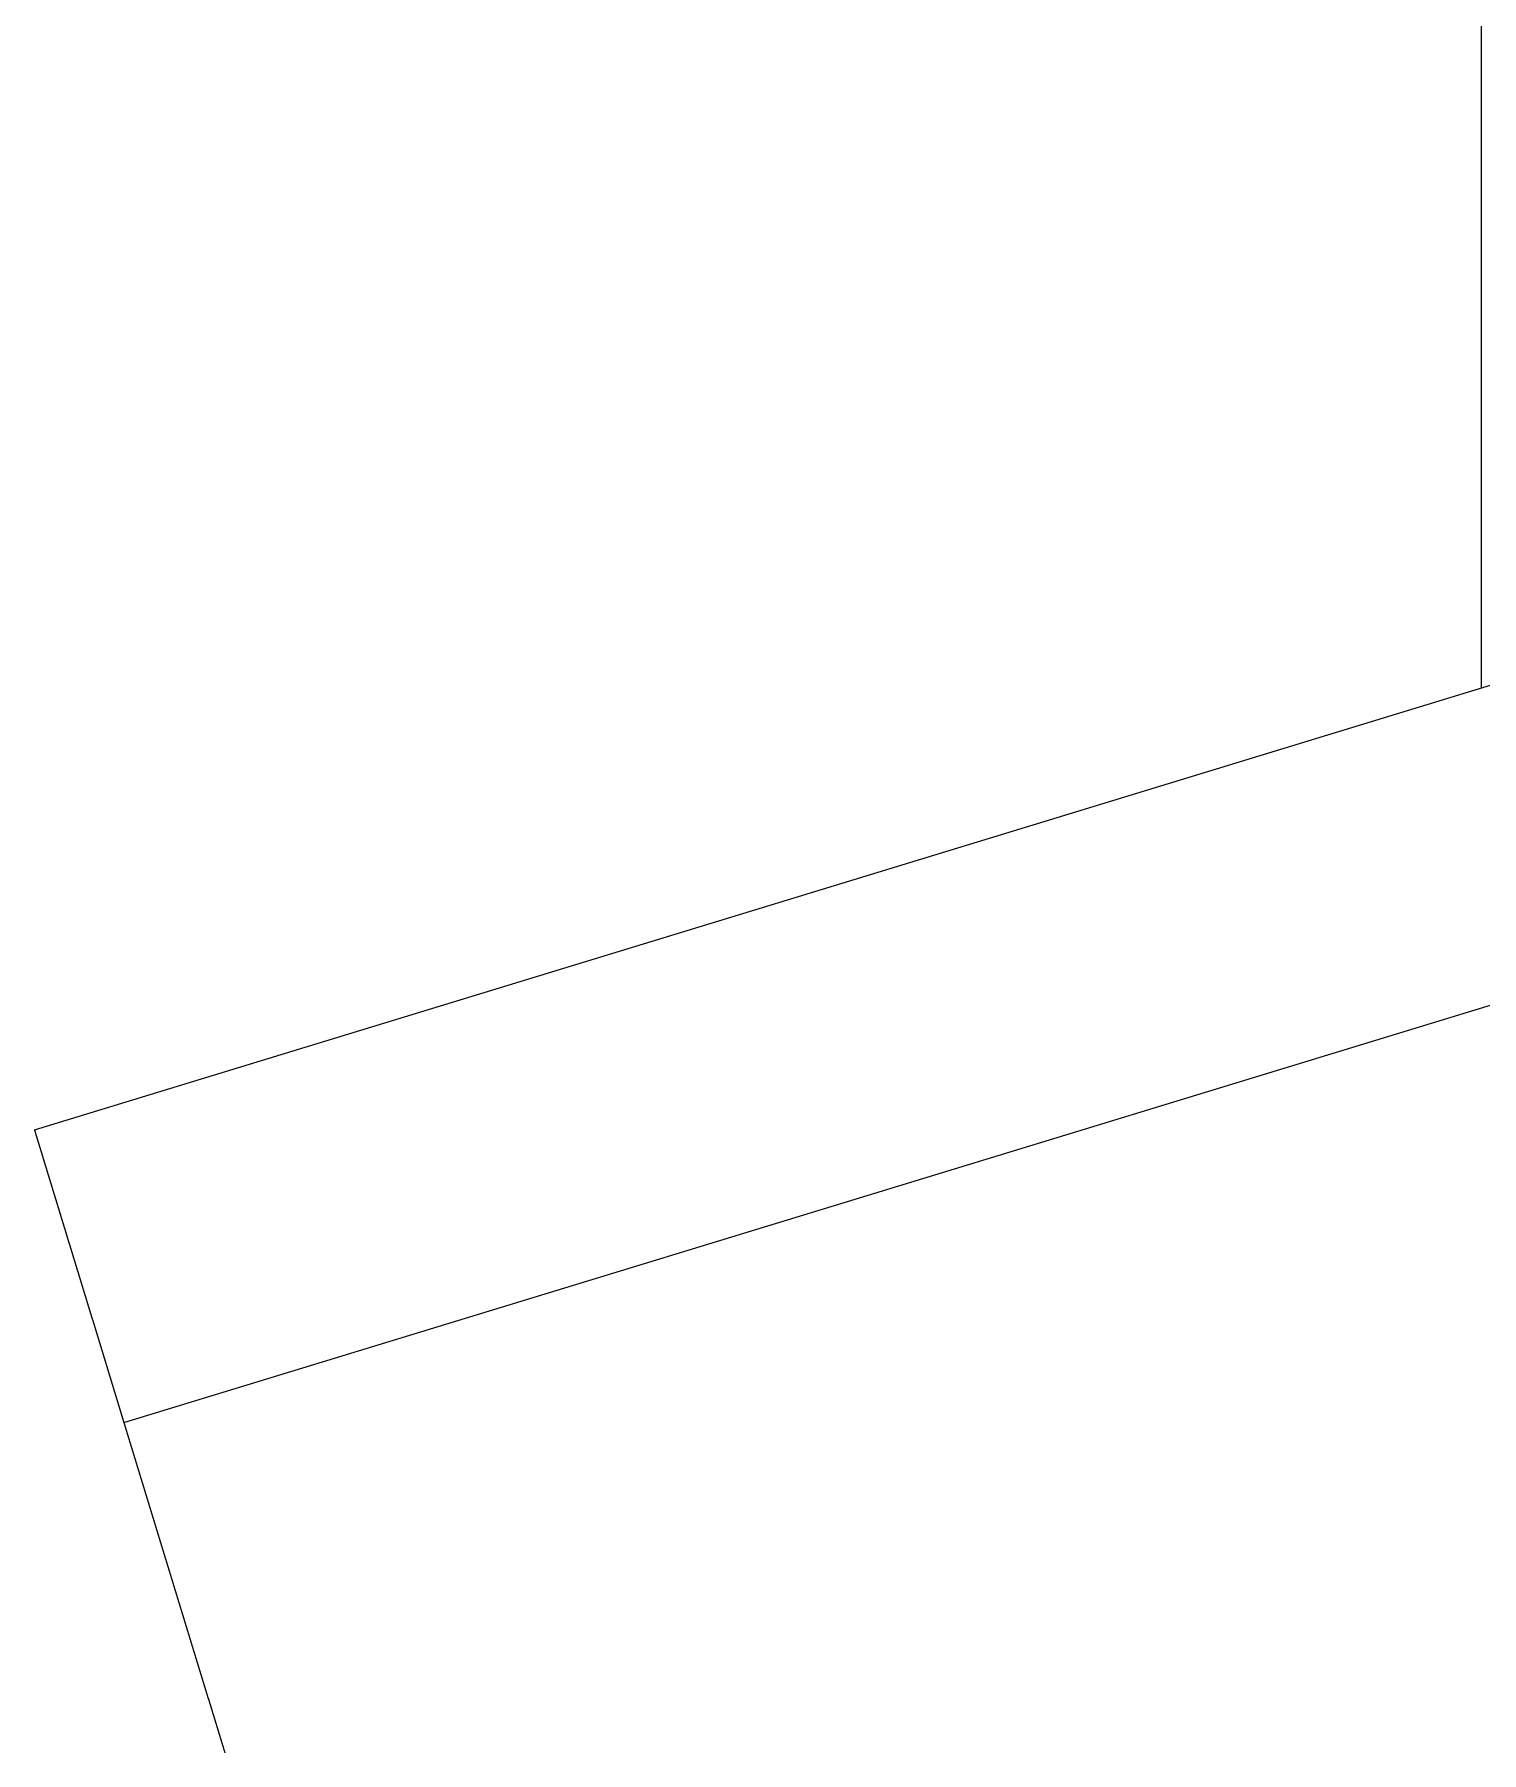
# Model space of a CAD drawing. Extents: x -31682 to -12847, y -2484 to 19259.
# Drawn here: x -21377 to -20648, y 1536 to 2402 of the extents above; entities that cross this region are included whole.
import ezdxf

# ---------------------------------------------------------------- set-up
doc = ezdxf.new("R2010")
doc.units = 0
doc.header["$LTSCALE"] = 5
doc.header["$MEASUREMENT"] = 0
doc.layers.add('ArqElet', color=11, linetype='CONTINUOUS', lineweight=5)
doc.layers.add('Mobiliário', color=151, linetype='CONTINUOUS', lineweight=9, plot=False)

msp = doc.modelspace()

# ---------------------------------------------------------------- linework, layer by layer
at = {"layer": 'ArqElet'}
for p, q in [((-20648.27, 2072.91), (-20648.27, 2917.91)), ((-20648.27, 2072.91), (-20648.27, 2917.91)), ((-21377.1, 1850.2), (-20599.41, 2087.85)), ((-21332.02, 1702.68), (-20554.33, 1940.32)), ((-21347.88, 1754.56), (-21332.02, 1702.68)), ((-21332.02, 1702.68), (-21289.55, 1563.67))]:
    msp.add_line(p, q, dxfattribs=at)
msp.add_lwpolyline([(-21377.1, 1850.2), (-21377.1, 1850.19), (-21377.1, 1850.18), (-21377.09, 1850.17), (-21377.09, 1850.17), (-21377.09, 1850.16), (-21377.09, 1850.15), (-21377.08, 1850.14), (-21377.08, 1850.13), (-21377.08, 1850.12), (-21377.08, 1850.12), (-21377.07, 1850.11), (-21377.07, 1850.1), (-21377.07, 1850.09), (-21377.07, 1850.08), (-21377.06, 1850.07), (-21377.06, 1850.06), (-21377.06, 1850.06), (-21377.05, 1850.05), (-21377.05, 1850.04), (-21377.05, 1850.03), (-21377.05, 1850.02), (-21377.04, 1850.01), (-21377.04, 1850.01), (-21377.04, 1850), (-21377.04, 1849.99), (-21377.03, 1849.98), (-21377.03, 1849.97), (-21377.03, 1849.96), (-21377.03, 1849.96), (-21377.02, 1849.95), (-21377.02, 1849.94), (-21377.02, 1849.93), (-21377.02, 1849.92), (-21377.01, 1849.91), (-21377.01, 1849.9), (-21377.01, 1849.9), (-21377.01, 1849.89), (-21377, 1849.88), (-21377, 1849.87), (-21377, 1849.86), (-21377, 1849.85), (-21376.99, 1849.85), (-21376.99, 1849.84), (-21376.99, 1849.83), (-21376.99, 1849.82), (-21376.98, 1849.81), (-21376.98, 1849.8), (-21376.98, 1849.8), (-21376.98, 1849.79), (-21376.97, 1849.78), (-21376.97, 1849.77), (-21376.97, 1849.76), (-21376.96, 1849.75), (-21376.96, 1849.75), (-21376.96, 1849.74), (-21376.96, 1849.73), (-21376.95, 1849.72), (-21376.95, 1849.71), (-21376.95, 1849.7), (-21376.95, 1849.69), (-21376.94, 1849.69), (-21376.94, 1849.68), (-21376.94, 1849.67), (-21376.94, 1849.66), (-21376.93, 1849.65), (-21376.93, 1849.64), (-21376.93, 1849.64), (-21376.93, 1849.63), (-21376.92, 1849.62), (-21376.92, 1849.61), (-21376.92, 1849.6), (-21376.91, 1849.59), (-21376.91, 1849.56), (-21376.9, 1849.54), (-21376.89, 1849.51), (-21376.88, 1849.48), (-21376.88, 1849.46), (-21376.87, 1849.43), (-21376.86, 1849.41), (-21376.85, 1849.38), (-21376.84, 1849.36), (-21376.84, 1849.33), (-21376.83, 1849.31), (-21376.82, 1849.28), (-21376.81, 1849.26), (-21376.81, 1849.23), (-21376.8, 1849.21), (-21376.79, 1849.18), (-21376.78, 1849.16), (-21376.78, 1849.13), (-21376.77, 1849.11), (-21376.76, 1849.08), (-21376.75, 1849.06), (-21376.74, 1849.03), (-21376.74, 1849.01), (-21376.73, 1848.98), (-21376.72, 1848.96), (-21376.71, 1848.93), (-21376.71, 1848.91), (-21376.7, 1848.88), (-21376.69, 1848.86), (-21376.68, 1848.83), (-21376.68, 1848.81), (-21376.67, 1848.78), (-21376.66, 1848.76), (-21376.65, 1848.73), (-21376.64, 1848.71), (-21376.64, 1848.68), (-21376.63, 1848.66), (-21376.62, 1848.63), (-21376.61, 1848.61), (-21376.61, 1848.58), (-21376.6, 1848.56), (-21376.59, 1848.53), (-21376.58, 1848.5), (-21376.58, 1848.48), (-21376.57, 1848.45), (-21376.56, 1848.43), (-21376.55, 1848.4), (-21376.55, 1848.38), (-21376.54, 1848.35), (-21376.53, 1848.33), (-21376.52, 1848.3), (-21376.51, 1848.28), (-21376.51, 1848.25), (-21376.5, 1848.23), (-21376.49, 1848.2), (-21376.48, 1848.18), (-21376.48, 1848.15), (-21376.47, 1848.13), (-21376.46, 1848.1), (-21376.45, 1848.08), (-21376.45, 1848.05), (-21376.44, 1848.03), (-21376.43, 1848), (-21376.42, 1847.98), (-21376.41, 1847.95), (-21376.41, 1847.93), (-21376.4, 1847.9), (-21376.39, 1847.88), (-21376.38, 1847.85), (-21376.38, 1847.83), (-21376.37, 1847.8), (-21376.36, 1847.76), (-21376.34, 1847.72), (-21376.33, 1847.68), (-21376.32, 1847.64), (-21376.31, 1847.59), (-21376.29, 1847.55), (-21376.28, 1847.51), (-21376.27, 1847.47), (-21376.25, 1847.43), (-21376.24, 1847.39), (-21376.23, 1847.34), (-21376.22, 1847.3), (-21376.2, 1847.26), (-21376.19, 1847.22), (-21376.18, 1847.18), (-21376.17, 1847.14), (-21376.15, 1847.1), (-21376.14, 1847.05), (-21376.13, 1847.01), (-21376.11, 1846.97), (-21376.1, 1846.93), (-21376.09, 1846.89), (-21376.08, 1846.85), (-21376.06, 1846.8), (-21376.05, 1846.76), (-21376.04, 1846.72), (-21376.03, 1846.68), (-21376.01, 1846.64), (-21376, 1846.6), (-21375.99, 1846.56), (-21375.98, 1846.51), (-21375.96, 1846.47), (-21375.95, 1846.43), (-21375.94, 1846.39), (-21375.92, 1846.35), (-21375.91, 1846.31), (-21375.9, 1846.27), (-21375.89, 1846.22), (-21375.87, 1846.18), (-21375.86, 1846.14), (-21375.85, 1846.1), (-21375.84, 1846.06), (-21375.82, 1846.02), (-21375.81, 1845.97), (-21375.8, 1845.93), (-21375.78, 1845.89), (-21375.77, 1845.85), (-21375.76, 1845.81), (-21375.75, 1845.77), (-21375.73, 1845.73), (-21375.72, 1845.68), (-21375.71, 1845.64), (-21375.7, 1845.6), (-21375.68, 1845.56), (-21375.67, 1845.52), (-21375.66, 1845.48), (-21375.65, 1845.43), (-21375.63, 1845.39), (-21375.62, 1845.35), (-21375.61, 1845.31), (-21375.59, 1845.27), (-21375.58, 1845.23), (-21375.57, 1845.19), (-21375.56, 1845.14), (-21375.54, 1845.1), (-21375.53, 1845.06), (-21375.52, 1845.02), (-21375.51, 1844.98), (-21375.49, 1844.94), (-21375.48, 1844.89), (-21375.47, 1844.85), (-21375.45, 1844.8), (-21375.43, 1844.75), (-21375.42, 1844.69), (-21375.4, 1844.63), (-21375.38, 1844.57), (-21375.36, 1844.52), (-21375.35, 1844.46), (-21375.33, 1844.4), (-21375.31, 1844.34), (-21375.29, 1844.29), (-21375.28, 1844.23), (-21375.26, 1844.17), (-21375.24, 1844.12), (-21375.22, 1844.06), (-21375.21, 1844), (-21375.19, 1843.94), (-21375.17, 1843.89), (-21375.15, 1843.83), (-21375.14, 1843.77), (-21375.12, 1843.71), (-21375.1, 1843.66), (-21375.08, 1843.6), (-21375.07, 1843.54), (-21375.05, 1843.48), (-21375.03, 1843.43), (-21375.01, 1843.37), (-21375, 1843.31), (-21374.98, 1843.25), (-21374.96, 1843.2), (-21374.94, 1843.14), (-21374.93, 1843.08), (-21374.91, 1843.02), (-21374.89, 1842.97), (-21374.87, 1842.91), (-21374.86, 1842.85), (-21374.84, 1842.79), (-21374.82, 1842.74), (-21374.8, 1842.68), (-21374.79, 1842.62), (-21374.77, 1842.57), (-21374.75, 1842.51), (-21374.73, 1842.45), (-21374.72, 1842.39), (-21374.7, 1842.34), (-21374.68, 1842.28), (-21374.66, 1842.22), (-21374.65, 1842.16), (-21374.63, 1842.11), (-21374.61, 1842.05), (-21374.59, 1841.99), (-21374.58, 1841.93), (-21374.56, 1841.88), (-21374.54, 1841.82), (-21374.52, 1841.76), (-21374.51, 1841.7), (-21374.49, 1841.65), (-21374.47, 1841.59), (-21374.45, 1841.53), (-21374.44, 1841.47), (-21374.42, 1841.42), (-21374.4, 1841.36), (-21374.38, 1841.3), (-21374.36, 1841.24), (-21374.35, 1841.19), (-21374.33, 1841.13), (-21374.31, 1841.07), (-21374.29, 1841.02), (-21374.28, 1840.96), (-21374.26, 1840.9), (-21374.24, 1840.84), (-21374.22, 1840.79), (-21374.21, 1840.73), (-21374.18, 1840.66), (-21374.16, 1840.58), (-21374.14, 1840.51), (-21374.12, 1840.44), (-21374.1, 1840.37), (-21374.07, 1840.29), (-21374.05, 1840.22), (-21374.03, 1840.15), (-21374.01, 1840.08), (-21373.99, 1840), (-21373.96, 1839.93), (-21373.94, 1839.86), (-21373.92, 1839.79), (-21373.9, 1839.71), (-21373.87, 1839.64), (-21373.85, 1839.57), (-21373.83, 1839.49), (-21373.81, 1839.42), (-21373.79, 1839.35), (-21373.76, 1839.28), (-21373.74, 1839.2), (-21373.72, 1839.13), (-21373.7, 1839.06), (-21373.67, 1838.99), (-21373.65, 1838.91), (-21373.63, 1838.84), (-21373.61, 1838.77), (-21373.59, 1838.7), (-21373.56, 1838.62), (-21373.54, 1838.55), (-21373.52, 1838.48), (-21373.5, 1838.41), (-21373.48, 1838.33), (-21373.45, 1838.26), (-21373.43, 1838.19), (-21373.41, 1838.12), (-21373.39, 1838.04), (-21373.36, 1837.97), (-21373.34, 1837.9), (-21373.32, 1837.83), (-21373.3, 1837.75), (-21373.28, 1837.68), (-21373.25, 1837.61), (-21373.23, 1837.54), (-21373.21, 1837.46), (-21373.19, 1837.39), (-21373.17, 1837.32), (-21373.14, 1837.25), (-21373.12, 1837.17), (-21373.1, 1837.1), (-21373.08, 1837.03), (-21373.05, 1836.96), (-21373.03, 1836.88), (-21373.01, 1836.81), (-21372.99, 1836.74), (-21372.97, 1836.67), (-21372.94, 1836.59), (-21372.92, 1836.52), (-21372.9, 1836.45), (-21372.88, 1836.38), (-21372.85, 1836.3), (-21372.83, 1836.23), (-21372.81, 1836.16), (-21372.79, 1836.08), (-21372.77, 1836.01), (-21372.74, 1835.94), (-21372.72, 1835.87), (-21372.7, 1835.79), (-21372.68, 1835.72), (-21372.66, 1835.65), (-21372.63, 1835.58), (-21372.61, 1835.5), (-21372.58, 1835.41), (-21372.56, 1835.32), (-21372.53, 1835.24), (-21372.5, 1835.15), (-21372.48, 1835.06), (-21372.45, 1834.98), (-21372.42, 1834.89), (-21372.4, 1834.8), (-21372.37, 1834.72), (-21372.34, 1834.63), (-21372.32, 1834.54), (-21372.29, 1834.46), (-21372.26, 1834.37), (-21372.24, 1834.28), (-21372.21, 1834.2), (-21372.18, 1834.11), (-21372.16, 1834.02), (-21372.13, 1833.93), (-21372.1, 1833.85), (-21372.08, 1833.76), (-21372.05, 1833.67), (-21372.03, 1833.59), (-21372, 1833.5), (-21371.97, 1833.41), (-21371.95, 1833.33), (-21371.92, 1833.24), (-21371.89, 1833.15), (-21371.87, 1833.07), (-21371.84, 1832.98), (-21371.81, 1832.89), (-21371.79, 1832.81), (-21371.76, 1832.72), (-21371.73, 1832.63), (-21371.71, 1832.55), (-21371.68, 1832.46), (-21371.65, 1832.37), (-21371.63, 1832.29), (-21371.6, 1832.2), (-21371.57, 1832.11), (-21371.55, 1832.03), (-21371.52, 1831.94), (-21371.49, 1831.85), (-21371.47, 1831.77), (-21371.44, 1831.68), (-21371.42, 1831.59), (-21371.39, 1831.5), (-21371.36, 1831.42), (-21371.34, 1831.33), (-21371.31, 1831.24), (-21371.28, 1831.16), (-21371.26, 1831.07), (-21371.23, 1830.98), (-21371.2, 1830.9), (-21371.18, 1830.81), (-21371.15, 1830.72), (-21371.12, 1830.64), (-21371.1, 1830.55), (-21371.07, 1830.46), (-21371.04, 1830.38), (-21371.02, 1830.29), (-21370.99, 1830.2), (-21370.96, 1830.12), (-21370.94, 1830.03), (-21370.91, 1829.94), (-21370.88, 1829.86), (-21370.86, 1829.77), (-21370.83, 1829.68), (-21370.81, 1829.6), (-21370.78, 1829.51), (-21370.75, 1829.42), (-21370.73, 1829.33), (-21370.69, 1829.23), (-21370.66, 1829.13), (-21370.63, 1829.03), (-21370.6, 1828.93), (-21370.57, 1828.84), (-21370.54, 1828.74), (-21370.51, 1828.64), (-21370.48, 1828.54), (-21370.45, 1828.44), (-21370.42, 1828.34), (-21370.39, 1828.24), (-21370.36, 1828.14), (-21370.33, 1828.04), (-21370.3, 1827.94), (-21370.27, 1827.84), (-21370.24, 1827.74), (-21370.21, 1827.64), (-21370.18, 1827.54), (-21370.15, 1827.44), (-21370.11, 1827.34), (-21370.08, 1827.24), (-21370.05, 1827.14), (-21370.02, 1827.04), (-21369.99, 1826.94), (-21369.96, 1826.84), (-21369.93, 1826.74), (-21369.9, 1826.64), (-21369.87, 1826.54), (-21369.84, 1826.44), (-21369.81, 1826.34), (-21369.78, 1826.24), (-21369.75, 1826.14), (-21369.72, 1826.04), (-21369.69, 1825.94), (-21369.66, 1825.84), (-21369.63, 1825.74), (-21369.6, 1825.64), (-21369.56, 1825.54), (-21369.53, 1825.44), (-21369.5, 1825.34), (-21369.47, 1825.24), (-21369.44, 1825.14), (-21369.41, 1825.04), (-21369.38, 1824.94), (-21369.35, 1824.84), (-21369.32, 1824.74), (-21369.29, 1824.64), (-21369.26, 1824.54), (-21369.23, 1824.44), (-21369.2, 1824.34), (-21369.17, 1824.24), (-21369.14, 1824.14), (-21369.11, 1824.04), (-21369.08, 1823.94), (-21369.05, 1823.84), (-21369.02, 1823.74), (-21368.98, 1823.64), (-21368.95, 1823.54), (-21368.92, 1823.44), (-21368.89, 1823.34), (-21368.86, 1823.24), (-21368.83, 1823.14), (-21368.8, 1823.04), (-21368.77, 1822.94), (-21368.74, 1822.84), (-21368.71, 1822.74), (-21368.68, 1822.64), (-21368.65, 1822.54), (-21368.62, 1822.44), (-21368.59, 1822.34), (-21368.56, 1822.24), (-21368.52, 1822.13), (-21368.49, 1822.02), (-21368.46, 1821.91), (-21368.42, 1821.8), (-21368.39, 1821.69), (-21368.35, 1821.57), (-21368.32, 1821.46), (-21368.29, 1821.35), (-21368.25, 1821.24), (-21368.22, 1821.13), (-21368.18, 1821.01), (-21368.15, 1820.9), (-21368.11, 1820.79), (-21368.08, 1820.68), (-21368.05, 1820.57), (-21368.01, 1820.45), (-21367.98, 1820.34), (-21367.94, 1820.23), (-21367.91, 1820.12), (-21367.88, 1820.01), (-21367.84, 1819.9), (-21367.81, 1819.78), (-21367.77, 1819.67), (-21367.74, 1819.56), (-21367.7, 1819.45), (-21367.67, 1819.34), (-21367.64, 1819.22), (-21367.6, 1819.11), (-21367.57, 1819), (-21367.53, 1818.89), (-21367.5, 1818.78), (-21367.47, 1818.67), (-21367.43, 1818.55), (-21367.4, 1818.44), (-21367.36, 1818.33), (-21367.33, 1818.22), (-21367.29, 1818.11), (-21367.26, 1817.99), (-21367.23, 1817.88), (-21367.19, 1817.77), (-21367.16, 1817.66), (-21367.12, 1817.55), (-21367.09, 1817.44), (-21367.06, 1817.32), (-21367.02, 1817.21), (-21366.99, 1817.1), (-21366.95, 1816.99), (-21366.92, 1816.88), (-21366.88, 1816.76), (-21366.85, 1816.65), (-21366.82, 1816.54), (-21366.78, 1816.43), (-21366.75, 1816.32), (-21366.71, 1816.2), (-21366.68, 1816.09), (-21366.64, 1815.98), (-21366.61, 1815.87), (-21366.58, 1815.76), (-21366.54, 1815.65), (-21366.51, 1815.53), (-21366.47, 1815.42), (-21366.44, 1815.31), (-21366.41, 1815.2), (-21366.37, 1815.09), (-21366.34, 1814.97), (-21366.3, 1814.86), (-21366.27, 1814.75), (-21366.23, 1814.64), (-21366.2, 1814.53), (-21366.17, 1814.42), (-21366.13, 1814.3), (-21366.1, 1814.19), (-21366.06, 1814.07), (-21366.02, 1813.95), (-21365.99, 1813.82), (-21365.95, 1813.7), (-21365.91, 1813.58), (-21365.87, 1813.46), (-21365.84, 1813.34), (-21365.8, 1813.21), (-21365.76, 1813.09), (-21365.72, 1812.97), (-21365.69, 1812.85), (-21365.65, 1812.72), (-21365.61, 1812.6), (-21365.57, 1812.48), (-21365.54, 1812.36), (-21365.5, 1812.23), (-21365.46, 1812.11), (-21365.43, 1811.99), (-21365.39, 1811.87), (-21365.35, 1811.75), (-21365.31, 1811.62), (-21365.28, 1811.5), (-21365.24, 1811.38), (-21365.2, 1811.26), (-21365.16, 1811.13), (-21365.13, 1811.01), (-21365.09, 1810.89), (-21365.05, 1810.77), (-21365.01, 1810.64), (-21364.98, 1810.52), (-21364.94, 1810.4), (-21364.9, 1810.28), (-21364.86, 1810.15), (-21364.83, 1810.03), (-21364.79, 1809.91), (-21364.75, 1809.79), (-21364.71, 1809.67), (-21364.68, 1809.54), (-21364.64, 1809.42), (-21364.6, 1809.3), (-21364.57, 1809.18), (-21364.53, 1809.05), (-21364.49, 1808.93), (-21364.45, 1808.81), (-21364.42, 1808.69), (-21364.38, 1808.56), (-21364.34, 1808.44), (-21364.3, 1808.32), (-21364.27, 1808.2), (-21364.23, 1808.08), (-21364.19, 1807.95), (-21364.15, 1807.83), (-21364.12, 1807.71), (-21364.08, 1807.59), (-21364.04, 1807.46), (-21364, 1807.34), (-21363.97, 1807.22), (-21363.93, 1807.1), (-21363.89, 1806.97), (-21363.86, 1806.85), (-21363.82, 1806.73), (-21363.78, 1806.61), (-21363.74, 1806.49), (-21363.71, 1806.36), (-21363.67, 1806.24), (-21363.63, 1806.12), (-21363.59, 1806), (-21363.56, 1805.87), (-21363.52, 1805.75), (-21363.48, 1805.63), (-21363.44, 1805.51), (-21363.41, 1805.38), (-21363.37, 1805.25), (-21363.33, 1805.12), (-21363.28, 1804.99), (-21363.24, 1804.85), (-21363.2, 1804.72), (-21363.16, 1804.59), (-21363.12, 1804.46), (-21363.08, 1804.33), (-21363.04, 1804.2), (-21363, 1804.07), (-21362.96, 1803.94), (-21362.92, 1803.8), (-21362.88, 1803.67), (-21362.84, 1803.54), (-21362.8, 1803.41), (-21362.76, 1803.28), (-21362.72, 1803.15), (-21362.68, 1803.02), (-21362.64, 1802.89), (-21362.6, 1802.75), (-21362.56, 1802.62), (-21362.52, 1802.49), (-21362.48, 1802.36), (-21362.44, 1802.23), (-21362.4, 1802.1), (-21362.36, 1801.97), (-21362.32, 1801.84), (-21362.28, 1801.7), (-21362.24, 1801.57), (-21362.2, 1801.44), (-21362.16, 1801.31), (-21362.12, 1801.18), (-21362.08, 1801.05), (-21362.04, 1800.92), (-21362, 1800.78), (-21361.96, 1800.65), (-21361.92, 1800.52), (-21361.88, 1800.39), (-21361.84, 1800.26), (-21361.8, 1800.13), (-21361.76, 1800), (-21361.72, 1799.87), (-21361.68, 1799.73), (-21361.64, 1799.6), (-21361.6, 1799.47), (-21361.56, 1799.34), (-21361.52, 1799.21), (-21361.48, 1799.08), (-21361.44, 1798.95), (-21361.4, 1798.82), (-21361.36, 1798.68), (-21361.32, 1798.55), (-21361.28, 1798.42), (-21361.24, 1798.29), (-21361.2, 1798.16), (-21361.16, 1798.03), (-21361.12, 1797.9), (-21361.08, 1797.77), (-21361.04, 1797.63), (-21361, 1797.5), (-21360.96, 1797.37), (-21360.92, 1797.24), (-21360.88, 1797.11), (-21360.84, 1796.98), (-21360.8, 1796.85), (-21360.76, 1796.72), (-21360.72, 1796.58), (-21360.68, 1796.45), (-21360.64, 1796.32), (-21360.6, 1796.19), (-21360.56, 1796.06), (-21360.51, 1795.92), (-21360.47, 1795.78), (-21360.43, 1795.64), (-21360.39, 1795.5), (-21360.35, 1795.37), (-21360.3, 1795.23), (-21360.26, 1795.09), (-21360.22, 1794.95), (-21360.18, 1794.81), (-21360.13, 1794.67), (-21360.09, 1794.53), (-21360.05, 1794.4), (-21360.01, 1794.26), (-21359.96, 1794.12), (-21359.92, 1793.98), (-21359.88, 1793.84), (-21359.84, 1793.7), (-21359.79, 1793.56), (-21359.75, 1793.43), (-21359.71, 1793.29), (-21359.67, 1793.15), (-21359.63, 1793.01), (-21359.58, 1792.87), (-21359.54, 1792.73), (-21359.5, 1792.59), (-21359.46, 1792.46), (-21359.41, 1792.32), (-21359.37, 1792.18), (-21359.33, 1792.04), (-21359.29, 1791.9), (-21359.24, 1791.76), (-21359.2, 1791.62), (-21359.16, 1791.49), (-21359.12, 1791.35), (-21359.07, 1791.21), (-21359.03, 1791.07), (-21358.99, 1790.93), (-21358.95, 1790.79), (-21358.91, 1790.65), (-21358.86, 1790.52), (-21358.82, 1790.38), (-21358.78, 1790.24), (-21358.74, 1790.1), (-21358.69, 1789.96), (-21358.65, 1789.82), (-21358.61, 1789.68), (-21358.57, 1789.55), (-21358.52, 1789.41), (-21358.48, 1789.27), (-21358.44, 1789.13), (-21358.4, 1788.99), (-21358.36, 1788.85), (-21358.31, 1788.71), (-21358.27, 1788.58), (-21358.23, 1788.44), (-21358.19, 1788.3), (-21358.14, 1788.16), (-21358.1, 1788.02), (-21358.06, 1787.88), (-21358.02, 1787.74), (-21357.97, 1787.61), (-21357.93, 1787.47), (-21357.89, 1787.33), (-21357.85, 1787.19), (-21357.8, 1787.05), (-21357.76, 1786.91), (-21357.72, 1786.77), (-21357.68, 1786.64), (-21357.64, 1786.5), (-21357.59, 1786.36), (-21357.55, 1786.22), (-21357.51, 1786.08), (-21357.46, 1785.93), (-21357.42, 1785.79), (-21357.38, 1785.65), (-21357.33, 1785.5), (-21357.29, 1785.36), (-21357.24, 1785.21), (-21357.2, 1785.07), (-21357.15, 1784.93), (-21357.11, 1784.78), (-21357.07, 1784.64), (-21357.02, 1784.49), (-21356.98, 1784.35), (-21356.93, 1784.2), (-21356.89, 1784.06), (-21356.85, 1783.92), (-21356.8, 1783.77), (-21356.76, 1783.63), (-21356.71, 1783.48), (-21356.67, 1783.34), (-21356.63, 1783.2), (-21356.58, 1783.05), (-21356.54, 1782.91), (-21356.49, 1782.76), (-21356.45, 1782.62), (-21356.41, 1782.48), (-21356.36, 1782.33), (-21356.32, 1782.19), (-21356.27, 1782.04), (-21356.23, 1781.9), (-21356.19, 1781.75), (-21356.14, 1781.61), (-21356.1, 1781.47), (-21356.05, 1781.32), (-21356.01, 1781.18), (-21355.97, 1781.03), (-21355.92, 1780.89), (-21355.88, 1780.75), (-21355.83, 1780.6), (-21355.79, 1780.46), (-21355.75, 1780.31), (-21355.7, 1780.17), (-21355.66, 1780.03), (-21355.61, 1779.88), (-21355.57, 1779.74), (-21355.53, 1779.59), (-21355.48, 1779.45), (-21355.44, 1779.3), (-21355.39, 1779.16), (-21355.35, 1779.02), (-21355.31, 1778.87), (-21355.26, 1778.73), (-21355.22, 1778.58), (-21355.17, 1778.44), (-21355.13, 1778.3), (-21355.08, 1778.15), (-21355.04, 1778.01), (-21355, 1777.86), (-21354.95, 1777.72), (-21354.91, 1777.57), (-21354.86, 1777.43), (-21354.82, 1777.29), (-21354.78, 1777.14), (-21354.73, 1777), (-21354.69, 1776.85), (-21354.64, 1776.71), (-21354.6, 1776.57), (-21354.56, 1776.42), (-21354.51, 1776.28), (-21354.47, 1776.13), (-21354.42, 1775.99), (-21354.38, 1775.85), (-21354.33, 1775.7), (-21354.29, 1775.55), (-21354.24, 1775.4), (-21354.2, 1775.25), (-21354.15, 1775.11), (-21354.11, 1774.96), (-21354.06, 1774.81), (-21354.02, 1774.66), (-21353.97, 1774.51), (-21353.93, 1774.37), (-21353.88, 1774.22), (-21353.84, 1774.07), (-21353.79, 1773.92), (-21353.75, 1773.78), (-21353.7, 1773.63), (-21353.66, 1773.48), (-21353.61, 1773.33), (-21353.57, 1773.18), (-21353.52, 1773.04), (-21353.48, 1772.89), (-21353.43, 1772.74), (-21353.39, 1772.59), (-21353.34, 1772.44), (-21353.3, 1772.3), (-21353.25, 1772.15), (-21353.21, 1772), (-21353.16, 1771.85), (-21353.11, 1771.7), (-21353.07, 1771.56), (-21353.02, 1771.41), (-21352.98, 1771.26), (-21352.93, 1771.11), (-21352.89, 1770.97), (-21352.84, 1770.82), (-21352.8, 1770.67), (-21352.75, 1770.52), (-21352.71, 1770.37), (-21352.66, 1770.23), (-21352.62, 1770.08), (-21352.57, 1769.93), (-21352.53, 1769.78), (-21352.48, 1769.63), (-21352.44, 1769.49), (-21352.39, 1769.34), (-21352.35, 1769.19), (-21352.3, 1769.04), (-21352.26, 1768.9), (-21352.21, 1768.75), (-21352.17, 1768.6), (-21352.12, 1768.45), (-21352.08, 1768.3), (-21352.03, 1768.16), (-21351.99, 1768.01), (-21351.94, 1767.86), (-21351.89, 1767.71), (-21351.85, 1767.56), (-21351.8, 1767.42), (-21351.76, 1767.27), (-21351.71, 1767.12), (-21351.67, 1766.97), (-21351.62, 1766.83), (-21351.58, 1766.68), (-21351.53, 1766.53), (-21351.49, 1766.38), (-21351.44, 1766.23), (-21351.4, 1766.09), (-21351.35, 1765.94), (-21351.31, 1765.79), (-21351.26, 1765.64), (-21351.22, 1765.49), (-21351.17, 1765.35), (-21351.13, 1765.2), (-21351.08, 1765.05), (-21351.03, 1764.9), (-21350.99, 1764.75), (-21350.94, 1764.6), (-21350.9, 1764.45), (-21350.85, 1764.3), (-21350.81, 1764.15), (-21350.76, 1764), (-21350.71, 1763.85), (-21350.67, 1763.7), (-21350.62, 1763.55), (-21350.58, 1763.4), (-21350.53, 1763.25), (-21350.49, 1763.1), (-21350.44, 1762.95), (-21350.39, 1762.8), (-21350.35, 1762.65), (-21350.3, 1762.5), (-21350.26, 1762.35), (-21350.21, 1762.2), (-21350.17, 1762.05), (-21350.12, 1761.9), (-21350.07, 1761.75), (-21350.03, 1761.6), (-21349.98, 1761.45), (-21349.94, 1761.3), (-21349.89, 1761.15), (-21349.85, 1761), (-21349.8, 1760.85), (-21349.75, 1760.7), (-21349.71, 1760.55), (-21349.66, 1760.41), (-21349.62, 1760.26), (-21349.57, 1760.11), (-21349.52, 1759.96), (-21349.48, 1759.81), (-21349.43, 1759.66), (-21349.39, 1759.51), (-21349.34, 1759.36), (-21349.3, 1759.21), (-21349.25, 1759.06), (-21349.2, 1758.91), (-21349.16, 1758.76), (-21349.11, 1758.61), (-21349.07, 1758.46), (-21349.02, 1758.31), (-21348.98, 1758.16), (-21348.93, 1758.01), (-21348.88, 1757.86), (-21348.84, 1757.71), (-21348.79, 1757.56), (-21348.75, 1757.41), (-21348.7, 1757.26), (-21348.66, 1757.11), (-21348.61, 1756.96), (-21348.56, 1756.81), (-21348.52, 1756.66), (-21348.47, 1756.51), (-21348.43, 1756.36), (-21348.38, 1756.21), (-21348.33, 1756.06), (-21348.29, 1755.91), (-21348.24, 1755.76), (-21348.2, 1755.61), (-21348.15, 1755.46), (-21348.11, 1755.31), (-21348.06, 1755.16), (-21348.01, 1755.01), (-21347.97, 1754.86), (-21347.92, 1754.71), (-21347.88, 1754.56)], dxfattribs=at)
at = {"layer": 'Mobiliário', "color": 3}
msp.add_lwpolyline([(-21289.55, 1563.67), (-21289.53, 1563.63), (-21289.52, 1563.58), (-21289.5, 1563.53), (-21289.49, 1563.48), (-21289.47, 1563.43), (-21289.46, 1563.39), (-21289.44, 1563.34), (-21289.43, 1563.29), (-21289.41, 1563.24), (-21289.4, 1563.19), (-21289.38, 1563.15), (-21289.37, 1563.1), (-21289.35, 1563.05), (-21289.34, 1563), (-21289.33, 1562.95), (-21289.31, 1562.91), (-21289.3, 1562.86), (-21289.28, 1562.81), (-21289.27, 1562.76), (-21289.25, 1562.71), (-21289.24, 1562.67), (-21289.22, 1562.62), (-21289.21, 1562.57), (-21289.19, 1562.52), (-21289.18, 1562.47), (-21289.16, 1562.43), (-21289.15, 1562.38), (-21289.13, 1562.33), (-21289.12, 1562.28), (-21289.1, 1562.23), (-21289.09, 1562.19), (-21289.08, 1562.14), (-21289.06, 1562.09), (-21289.05, 1562.04), (-21289.03, 1561.99), (-21289.02, 1561.95), (-21289, 1561.9), (-21288.99, 1561.85), (-21288.97, 1561.8), (-21288.96, 1561.75), (-21288.94, 1561.71), (-21288.93, 1561.66), (-21288.91, 1561.61), (-21288.9, 1561.56), (-21288.88, 1561.51), (-21288.87, 1561.47), (-21288.86, 1561.42), (-21288.84, 1561.37), (-21288.83, 1561.32), (-21288.81, 1561.27), (-21288.8, 1561.22), (-21288.78, 1561.18), (-21288.77, 1561.13), (-21288.75, 1561.08), (-21288.74, 1561.03), (-21288.72, 1560.98), (-21288.71, 1560.94), (-21288.69, 1560.89), (-21288.68, 1560.84), (-21288.66, 1560.79), (-21288.65, 1560.74), (-21288.64, 1560.7), (-21288.62, 1560.65), (-21288.61, 1560.6), (-21288.59, 1560.55), (-21288.58, 1560.5), (-21288.56, 1560.46), (-21288.54, 1560.4), (-21288.53, 1560.34), (-21288.51, 1560.28), (-21288.49, 1560.23), (-21288.47, 1560.17), (-21288.46, 1560.11), (-21288.44, 1560.05), (-21288.42, 1559.99), (-21288.4, 1559.94), (-21288.39, 1559.88), (-21288.37, 1559.82), (-21288.35, 1559.76), (-21288.33, 1559.71), (-21288.31, 1559.65), (-21288.3, 1559.59), (-21288.28, 1559.53), (-21288.26, 1559.47), (-21288.24, 1559.42), (-21288.23, 1559.36), (-21288.21, 1559.3), (-21288.19, 1559.24), (-21288.17, 1559.19), (-21288.16, 1559.13), (-21288.14, 1559.07), (-21288.12, 1559.01), (-21288.1, 1558.95), (-21288.09, 1558.9), (-21288.07, 1558.84), (-21288.05, 1558.78), (-21288.03, 1558.72), (-21288.01, 1558.67), (-21288, 1558.61), (-21287.98, 1558.55), (-21287.96, 1558.49), (-21287.94, 1558.43), (-21287.93, 1558.38), (-21287.91, 1558.32), (-21287.89, 1558.26), (-21287.87, 1558.2), (-21287.86, 1558.15), (-21287.84, 1558.09), (-21287.82, 1558.03), (-21287.8, 1557.97), (-21287.79, 1557.91), (-21287.77, 1557.86), (-21287.75, 1557.8), (-21287.73, 1557.74), (-21287.71, 1557.68), (-21287.7, 1557.63), (-21287.68, 1557.57), (-21287.66, 1557.51), (-21287.64, 1557.45), (-21287.63, 1557.39), (-21287.61, 1557.34), (-21287.59, 1557.28), (-21287.57, 1557.22), (-21287.56, 1557.16), (-21287.54, 1557.11), (-21287.52, 1557.05), (-21287.5, 1556.99), (-21287.48, 1556.93), (-21287.47, 1556.87), (-21287.45, 1556.82), (-21287.43, 1556.76), (-21287.41, 1556.7), (-21287.4, 1556.64), (-21287.38, 1556.59), (-21287.36, 1556.52), (-21287.34, 1556.45), (-21287.32, 1556.38), (-21287.3, 1556.32), (-21287.28, 1556.25), (-21287.26, 1556.18), (-21287.24, 1556.12), (-21287.22, 1556.05), (-21287.19, 1555.98), (-21287.17, 1555.92), (-21287.15, 1555.85), (-21287.13, 1555.78), (-21287.11, 1555.71), (-21287.09, 1555.65), (-21287.07, 1555.58), (-21287.05, 1555.51), (-21287.03, 1555.45), (-21287.01, 1555.38), (-21286.99, 1555.31), (-21286.97, 1555.24), (-21286.95, 1555.18), (-21286.93, 1555.11), (-21286.91, 1555.04), (-21286.89, 1554.98), (-21286.87, 1554.91), (-21286.85, 1554.84), (-21286.83, 1554.77), (-21286.81, 1554.71), (-21286.78, 1554.64), (-21286.76, 1554.57), (-21286.74, 1554.51), (-21286.72, 1554.44), (-21286.7, 1554.37), (-21286.68, 1554.31), (-21286.66, 1554.24), (-21286.64, 1554.17), (-21286.62, 1554.1), (-21286.6, 1554.04), (-21286.58, 1553.97), (-21286.56, 1553.9), (-21286.54, 1553.84), (-21286.52, 1553.77), (-21286.5, 1553.7), (-21286.48, 1553.63), (-21286.46, 1553.57), (-21286.44, 1553.5), (-21286.42, 1553.43), (-21286.4, 1553.37), (-21286.37, 1553.3), (-21286.35, 1553.23), (-21286.33, 1553.17), (-21286.31, 1553.1), (-21286.29, 1553.03), (-21286.27, 1552.96), (-21286.25, 1552.9), (-21286.23, 1552.83), (-21286.21, 1552.76), (-21286.19, 1552.7), (-21286.17, 1552.63), (-21286.15, 1552.56), (-21286.13, 1552.49), (-21286.11, 1552.43), (-21286.09, 1552.36), (-21286.07, 1552.29), (-21286.05, 1552.23), (-21286.03, 1552.16), (-21286.01, 1552.09), (-21285.98, 1552.02), (-21285.96, 1551.94), (-21285.94, 1551.86), (-21285.91, 1551.79), (-21285.89, 1551.71), (-21285.87, 1551.64), (-21285.84, 1551.56), (-21285.82, 1551.49), (-21285.8, 1551.41), (-21285.77, 1551.33), (-21285.75, 1551.26), (-21285.73, 1551.18), (-21285.7, 1551.11), (-21285.68, 1551.03), (-21285.66, 1550.95), (-21285.63, 1550.88), (-21285.61, 1550.8), (-21285.59, 1550.73), (-21285.57, 1550.65), (-21285.54, 1550.57), (-21285.52, 1550.5), (-21285.5, 1550.42), (-21285.47, 1550.35), (-21285.45, 1550.27), (-21285.43, 1550.2), (-21285.4, 1550.12), (-21285.38, 1550.04), (-21285.36, 1549.97), (-21285.33, 1549.89), (-21285.31, 1549.82), (-21285.29, 1549.74), (-21285.26, 1549.66), (-21285.24, 1549.59), (-21285.22, 1549.51), (-21285.19, 1549.44), (-21285.17, 1549.36), (-21285.15, 1549.29), (-21285.12, 1549.21), (-21285.1, 1549.13), (-21285.08, 1549.06), (-21285.06, 1548.98), (-21285.03, 1548.91), (-21285.01, 1548.83), (-21284.99, 1548.75), (-21284.96, 1548.68), (-21284.94, 1548.6), (-21284.92, 1548.53), (-21284.89, 1548.45), (-21284.87, 1548.37), (-21284.85, 1548.3), (-21284.82, 1548.22), (-21284.8, 1548.15), (-21284.78, 1548.07), (-21284.75, 1548), (-21284.73, 1547.92), (-21284.71, 1547.84), (-21284.68, 1547.77), (-21284.66, 1547.69), (-21284.64, 1547.62), (-21284.61, 1547.54), (-21284.59, 1547.46), (-21284.57, 1547.39), (-21284.55, 1547.31), (-21284.52, 1547.24), (-21284.5, 1547.16), (-21284.48, 1547.08), (-21284.45, 1547.01), (-21284.43, 1546.92), (-21284.4, 1546.84), (-21284.38, 1546.76), (-21284.35, 1546.67), (-21284.32, 1546.59), (-21284.3, 1546.5), (-21284.27, 1546.42), (-21284.25, 1546.34), (-21284.22, 1546.25), (-21284.2, 1546.17), (-21284.17, 1546.08), (-21284.14, 1546), (-21284.12, 1545.92), (-21284.09, 1545.83), (-21284.07, 1545.75), (-21284.04, 1545.66), (-21284.02, 1545.58), (-21283.99, 1545.5), (-21283.96, 1545.41), (-21283.94, 1545.33), (-21283.91, 1545.24), (-21283.89, 1545.16), (-21283.86, 1545.07), (-21283.84, 1544.99), (-21283.81, 1544.91), (-21283.78, 1544.82), (-21283.76, 1544.74), (-21283.73, 1544.65), (-21283.71, 1544.57), (-21283.68, 1544.49), (-21283.66, 1544.4), (-21283.63, 1544.32), (-21283.6, 1544.23), (-21283.58, 1544.15), (-21283.55, 1544.07), (-21283.53, 1543.98), (-21283.5, 1543.9), (-21283.48, 1543.81), (-21283.45, 1543.73), (-21283.42, 1543.65), (-21283.4, 1543.56), (-21283.37, 1543.48), (-21283.35, 1543.39), (-21283.32, 1543.31), (-21283.3, 1543.22), (-21283.27, 1543.14), (-21283.24, 1543.06), (-21283.22, 1542.97), (-21283.19, 1542.89), (-21283.17, 1542.8), (-21283.14, 1542.72), (-21283.12, 1542.64), (-21283.09, 1542.55), (-21283.06, 1542.47), (-21283.04, 1542.38), (-21283.01, 1542.3), (-21282.99, 1542.22), (-21282.96, 1542.13), (-21282.94, 1542.05), (-21282.91, 1541.96), (-21282.89, 1541.88), (-21282.86, 1541.8), (-21282.83, 1541.71), (-21282.81, 1541.63), (-21282.78, 1541.54), (-21282.76, 1541.46), (-21282.73, 1541.38), (-21282.7, 1541.28), (-21282.67, 1541.19), (-21282.65, 1541.1), (-21282.62, 1541.01), (-21282.59, 1540.92), (-21282.56, 1540.82), (-21282.53, 1540.73), (-21282.51, 1540.64), (-21282.48, 1540.55), (-21282.45, 1540.46), (-21282.42, 1540.37), (-21282.39, 1540.27), (-21282.37, 1540.18), (-21282.34, 1540.09), (-21282.31, 1540), (-21282.28, 1539.91), (-21282.25, 1539.82), (-21282.23, 1539.72), (-21282.2, 1539.63), (-21282.17, 1539.54), (-21282.14, 1539.45), (-21282.11, 1539.36), (-21282.09, 1539.27), (-21282.06, 1539.17), (-21282.03, 1539.08), (-21282, 1538.99), (-21281.97, 1538.9), (-21281.95, 1538.81), (-21281.92, 1538.72), (-21281.89, 1538.62), (-21281.86, 1538.53), (-21281.83, 1538.44), (-21281.81, 1538.35), (-21281.78, 1538.26), (-21281.75, 1538.17), (-21281.72, 1538.07), (-21281.69, 1537.98), (-21281.67, 1537.89), (-21281.64, 1537.8), (-21281.61, 1537.71), (-21281.58, 1537.62), (-21281.55, 1537.52), (-21281.53, 1537.43), (-21281.5, 1537.34), (-21281.47, 1537.25), (-21281.44, 1537.16), (-21281.41, 1537.07), (-21281.39, 1536.97), (-21281.36, 1536.88), (-21281.33, 1536.79), (-21281.3, 1536.7), (-21281.27, 1536.61), (-21281.25, 1536.52), (-21281.22, 1536.42), (-21281.19, 1536.33)], dxfattribs=at)

doc.saveas('drawing.dxf')
